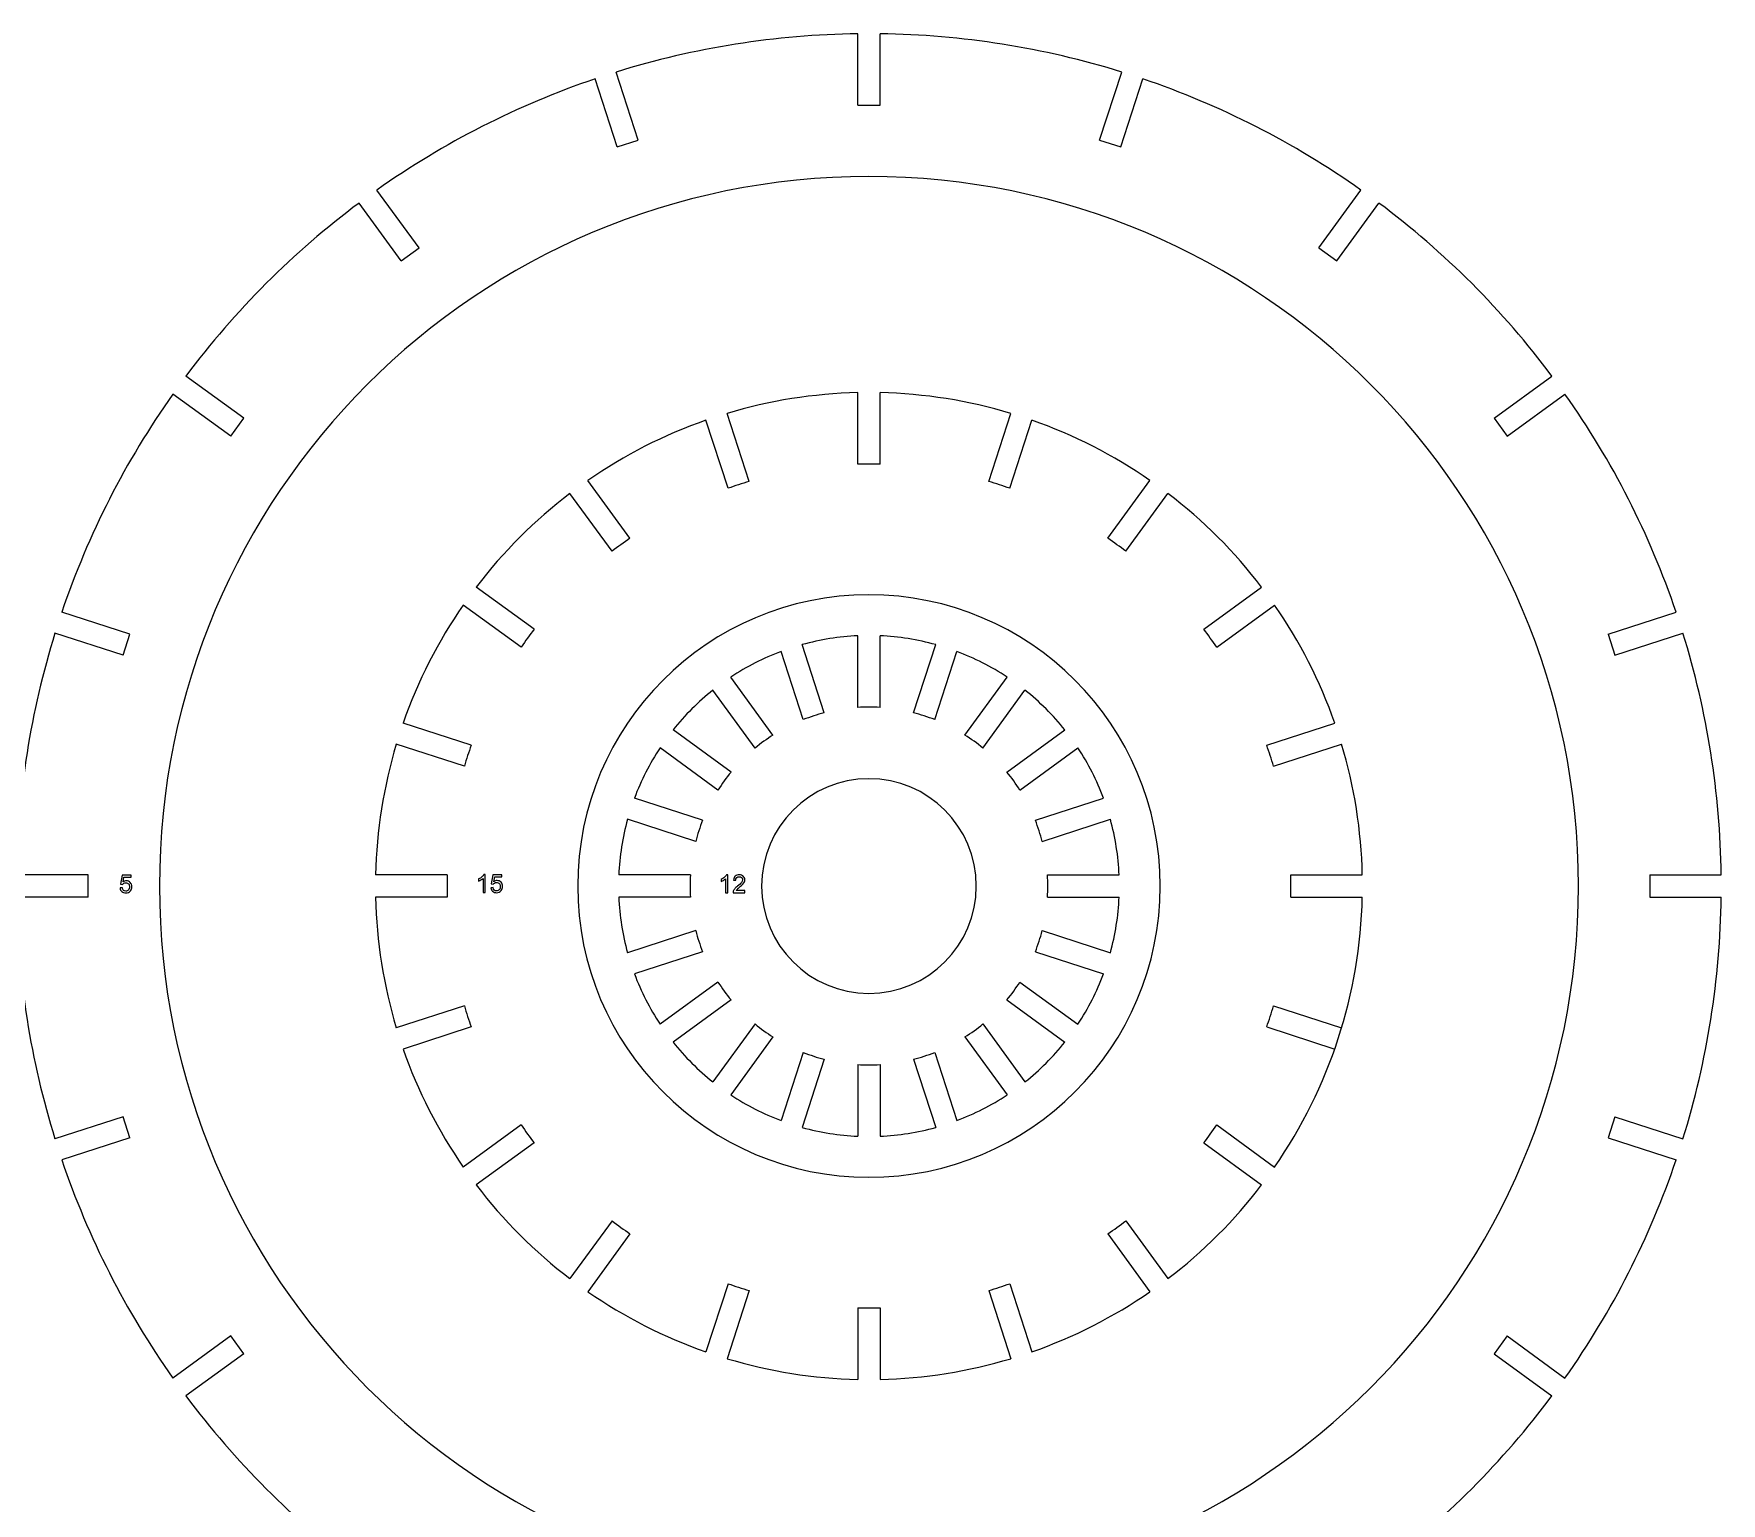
# Model space of a CAD drawing. Header units: millimetres. Extents: x -5830 to -1938, y -580 to 2011.
# Drawn here: x -2437.3 to -2201.5, y 1065.4 to 1270.8 of the extents above; entities that cross this region are included whole.
import ezdxf

# ---------------------------------------------------------------- set-up
doc = ezdxf.new("R2010")
doc.units = ezdxf.units.MM
doc.header["$MEASUREMENT"] = 0
doc.layers.add('layer 1', color=7, linetype='Continuous')

msp = doc.modelspace()

# ---------------------------------------------------------------- linework, layer by layer
at = {"layer": 'layer 1', "lineweight": 9}
for points in [[(-2322.161, 1270.7988), (-2333.6198, 1270.6496), (-2344.9972, 1268.8476), (-2355.9413, 1265.4485)], [(-2322.161, 1260.7978), (-2322.161, 1260.7978), (-2322.161, 1270.7988), (-2322.161, 1270.7988)], [(-2319.061, 1260.7978), (-2319.061, 1260.7978), (-2319.061, 1270.7988), (-2319.061, 1270.7988)], [(-2285.2806, 1265.4485), (-2296.2247, 1268.8476), (-2307.6021, 1270.6496), (-2319.061, 1270.7988)], [(-2358.8896, 1264.4905), (-2369.7416, 1260.8077), (-2380.0053, 1255.5781), (-2389.3634, 1248.9634)], [(-2355.7992, 1254.9791), (-2355.7992, 1254.9791), (-2358.8896, 1264.4905), (-2358.8896, 1264.4905)], [(-2352.8509, 1255.937), (-2352.8509, 1255.937), (-2355.9413, 1265.4485), (-2355.9413, 1265.4485)], [(-2288.371, 1255.937), (-2288.371, 1255.937), (-2285.2806, 1265.4485), (-2285.2806, 1265.4485)], [(-2285.4228, 1254.9791), (-2285.4228, 1254.9791), (-2282.3323, 1264.4905), (-2282.3323, 1264.4905)], [(-2251.8586, 1248.9634), (-2261.2167, 1255.5781), (-2271.4803, 1260.8077), (-2282.3323, 1264.4905)], [(-2322.161, 1260.7978), (-2322.161, 1260.7978), (-2319.061, 1260.7978), (-2319.061, 1260.7978)], [(-2355.7992, 1254.9791), (-2355.7992, 1254.9791), (-2352.8509, 1255.937), (-2352.8509, 1255.937)], [(-2288.371, 1255.937), (-2288.371, 1255.937), (-2285.4228, 1254.9791), (-2285.4228, 1254.9791)], [(-2383.485, 1240.8725), (-2383.485, 1240.8725), (-2389.3634, 1248.9634), (-2389.3634, 1248.9634)], [(-2257.737, 1240.8725), (-2257.737, 1240.8725), (-2251.8586, 1248.9634), (-2251.8586, 1248.9634)], [(-2391.8713, 1247.1412), (-2401.0541, 1240.2852), (-2409.1994, 1232.1399), (-2416.0554, 1222.9572)], [(-2385.9929, 1239.0503), (-2385.9929, 1239.0503), (-2391.8713, 1247.1412), (-2391.8713, 1247.1412)], [(-2255.229, 1239.0503), (-2255.229, 1239.0503), (-2249.3506, 1247.1412), (-2249.3506, 1247.1412)], [(-2225.1665, 1222.9572), (-2232.0225, 1232.1399), (-2240.1679, 1240.2852), (-2249.3506, 1247.1412)], [(-2385.9929, 1239.0503), (-2385.9929, 1239.0503), (-2383.485, 1240.8725), (-2383.485, 1240.8725)], [(-2257.737, 1240.8725), (-2257.737, 1240.8725), (-2255.229, 1239.0503), (-2255.229, 1239.0503)], [(-2407.9645, 1217.0788), (-2407.9645, 1217.0788), (-2416.0554, 1222.9572), (-2416.0554, 1222.9572)], [(-2233.2575, 1217.0788), (-2233.2575, 1217.0788), (-2225.1665, 1222.9572), (-2225.1665, 1222.9572)], [(-2417.8775, 1220.4492), (-2424.4922, 1211.0911), (-2429.7218, 1200.8274), (-2433.4047, 1189.9755)], [(-2409.7866, 1214.5708), (-2409.7866, 1214.5708), (-2417.8775, 1220.4492), (-2417.8775, 1220.4492)], [(-2322.161, 1220.6426), (-2328.3571, 1220.5033), (-2334.5063, 1219.5293), (-2340.4422, 1217.7471)], [(-2322.161, 1210.6396), (-2322.161, 1210.6396), (-2322.161, 1220.6426), (-2322.161, 1220.6426)], [(-2319.061, 1210.6396), (-2319.061, 1210.6396), (-2319.061, 1220.6426), (-2319.061, 1220.6426)], [(-2300.7797, 1217.7471), (-2306.7157, 1219.5293), (-2312.8648, 1220.5033), (-2319.061, 1220.6426)], [(-2231.4353, 1214.5708), (-2231.4353, 1214.5708), (-2223.3444, 1220.4492), (-2223.3444, 1220.4492)], [(-2207.8173, 1189.9755), (-2211.5001, 1200.8274), (-2216.7297, 1211.0911), (-2223.3444, 1220.4492)], [(-2409.7866, 1214.5708), (-2409.7866, 1214.5708), (-2407.9645, 1217.0788), (-2407.9645, 1217.0788)], [(-2337.3512, 1208.2337), (-2337.3512, 1208.2337), (-2340.4422, 1217.7471), (-2340.4422, 1217.7471)], [(-2303.8708, 1208.2337), (-2303.8708, 1208.2337), (-2300.7797, 1217.7471), (-2300.7797, 1217.7471)], [(-2233.2575, 1217.0788), (-2233.2575, 1217.0788), (-2231.4353, 1214.5708), (-2231.4353, 1214.5708)], [(-2343.3905, 1216.7891), (-2349.2404, 1214.7419), (-2354.7876, 1211.9155), (-2359.8823, 1208.3862)], [(-2340.2994, 1207.2758), (-2340.2994, 1207.2758), (-2343.3905, 1216.7891), (-2343.3905, 1216.7891)], [(-2300.9225, 1207.2758), (-2300.9225, 1207.2758), (-2297.8314, 1216.7891), (-2297.8314, 1216.7891)], [(-2281.3396, 1208.3862), (-2286.4343, 1211.9155), (-2291.9815, 1214.7419), (-2297.8314, 1216.7891)], [(-2319.061, 1210.6396), (-2320.0941, 1210.6668), (-2321.1278, 1210.6668), (-2322.161, 1210.6396)], [(-2354.0027, 1200.2936), (-2354.0027, 1200.2936), (-2359.8823, 1208.3862), (-2359.8823, 1208.3862)], [(-2337.3512, 1208.2337), (-2338.3421, 1207.9403), (-2339.3252, 1207.6209), (-2340.2994, 1207.2758)], [(-2300.9225, 1207.2758), (-2301.8967, 1207.6209), (-2302.8798, 1207.9403), (-2303.8708, 1208.2337)], [(-2287.2192, 1200.2936), (-2287.2192, 1200.2936), (-2281.3396, 1208.3862), (-2281.3396, 1208.3862)], [(-2362.3902, 1206.564), (-2367.3212, 1202.8093), (-2371.7235, 1198.407), (-2375.4782, 1193.4761)], [(-2356.5106, 1198.4715), (-2356.5106, 1198.4715), (-2362.3902, 1206.564), (-2362.3902, 1206.564)], [(-2284.7113, 1198.4715), (-2284.7113, 1198.4715), (-2278.8317, 1206.564), (-2278.8317, 1206.564)], [(-2265.7437, 1193.4761), (-2269.4985, 1198.407), (-2273.9008, 1202.8093), (-2278.8317, 1206.564)], [(-2354.0027, 1200.2936), (-2354.8545, 1199.7083), (-2355.6908, 1199.1007), (-2356.5106, 1198.4715)], [(-2284.7113, 1198.4715), (-2285.5311, 1199.1007), (-2286.3674, 1199.7083), (-2287.2192, 1200.2936)], [(-2367.3856, 1187.5965), (-2367.3856, 1187.5965), (-2375.4782, 1193.4761), (-2375.4782, 1193.4761)], [(-2273.8363, 1187.5965), (-2273.8363, 1187.5965), (-2265.7437, 1193.4761), (-2265.7437, 1193.4761)], [(-2377.3003, 1190.9681), (-2380.8296, 1185.8734), (-2383.6561, 1180.3262), (-2385.7033, 1174.4764)], [(-2369.2078, 1185.0885), (-2369.2078, 1185.0885), (-2377.3003, 1190.9681), (-2377.3003, 1190.9681)], [(-2272.0142, 1185.0885), (-2272.0142, 1185.0885), (-2263.9216, 1190.9681), (-2263.9216, 1190.9681)], [(-2255.5186, 1174.4764), (-2257.5658, 1180.3262), (-2260.3923, 1185.8734), (-2263.9216, 1190.9681)], [(-2423.8932, 1186.885), (-2423.8932, 1186.885), (-2433.4047, 1189.9755), (-2433.4047, 1189.9755)], [(-2217.3287, 1186.885), (-2217.3287, 1186.885), (-2207.8173, 1189.9755), (-2207.8173, 1189.9755)], [(-2434.3626, 1187.0272), (-2437.7618, 1176.0831), (-2439.5638, 1164.7057), (-2439.7129, 1153.2468)], [(-2424.8512, 1183.9367), (-2424.8512, 1183.9367), (-2434.3626, 1187.0272), (-2434.3626, 1187.0272)], [(-2424.8512, 1183.9367), (-2424.8512, 1183.9367), (-2423.8932, 1186.885), (-2423.8932, 1186.885)], [(-2367.3856, 1187.5965), (-2368.0149, 1186.7766), (-2368.6225, 1185.9404), (-2369.2078, 1185.0885)], [(-2322.161, 1186.6625), (-2324.7927, 1186.5458), (-2327.4028, 1186.1324), (-2329.9418, 1185.4301)], [(-2322.161, 1176.6487), (-2322.161, 1176.6487), (-2322.161, 1186.6625), (-2322.161, 1186.6625)], [(-2319.061, 1176.6487), (-2319.061, 1176.6487), (-2319.061, 1186.6625), (-2319.061, 1186.6625)], [(-2311.2801, 1185.4301), (-2313.8191, 1186.1324), (-2316.4292, 1186.5458), (-2319.061, 1186.6625)], [(-2272.0142, 1185.0885), (-2272.5995, 1185.9404), (-2273.2071, 1186.7766), (-2273.8363, 1187.5965)], [(-2217.3287, 1186.885), (-2217.3287, 1186.885), (-2216.3708, 1183.9367), (-2216.3708, 1183.9367)], [(-2216.3708, 1183.9367), (-2216.3708, 1183.9367), (-2206.8593, 1187.0272), (-2206.8593, 1187.0272)], [(-2201.509, 1153.2468), (-2201.6581, 1164.7057), (-2203.4601, 1176.0831), (-2206.8593, 1187.0272)], [(-2332.8901, 1184.4722), (-2335.357, 1183.548), (-2337.7116, 1182.3482), (-2339.9093, 1180.8957)], [(-2329.7957, 1174.9485), (-2329.7957, 1174.9485), (-2332.8901, 1184.4722), (-2332.8901, 1184.4722)], [(-2326.8474, 1175.9065), (-2326.8474, 1175.9065), (-2329.9418, 1185.4301), (-2329.9418, 1185.4301)], [(-2314.3745, 1175.9065), (-2314.3745, 1175.9065), (-2311.2801, 1185.4301), (-2311.2801, 1185.4301)], [(-2311.4263, 1174.9485), (-2311.4263, 1174.9485), (-2308.3318, 1184.4722), (-2308.3318, 1184.4722)], [(-2301.3126, 1180.8957), (-2303.5103, 1182.3482), (-2305.865, 1183.548), (-2308.3318, 1184.4722)], [(-2334.0233, 1172.7944), (-2334.0233, 1172.7944), (-2339.9093, 1180.8957), (-2339.9093, 1180.8957)], [(-2307.1986, 1172.7944), (-2307.1986, 1172.7944), (-2301.3126, 1180.8957), (-2301.3126, 1180.8957)], [(-2342.4172, 1179.0736), (-2344.4778, 1177.4323), (-2346.3464, 1175.5636), (-2347.9877, 1173.5031)], [(-2336.5313, 1170.9723), (-2336.5313, 1170.9723), (-2342.4172, 1179.0736), (-2342.4172, 1179.0736)], [(-2304.6906, 1170.9723), (-2304.6906, 1170.9723), (-2298.8047, 1179.0736), (-2298.8047, 1179.0736)], [(-2293.2342, 1173.5031), (-2294.8755, 1175.5636), (-2296.7441, 1177.4323), (-2298.8047, 1179.0736)], [(-2376.1899, 1171.3853), (-2376.1899, 1171.3853), (-2385.7033, 1174.4764), (-2385.7033, 1174.4764)], [(-2326.8474, 1175.9065), (-2327.849, 1175.6484), (-2328.8337, 1175.3285), (-2329.7957, 1174.9485)], [(-2319.061, 1176.6487), (-2320.0933, 1176.7128), (-2321.1286, 1176.7128), (-2322.161, 1176.6487)], [(-2311.4263, 1174.9485), (-2312.3883, 1175.3285), (-2313.3729, 1175.6484), (-2314.3745, 1175.9065)], [(-2265.032, 1171.3853), (-2265.032, 1171.3853), (-2255.5186, 1174.4764), (-2255.5186, 1174.4764)], [(-2339.8864, 1167.6171), (-2339.8864, 1167.6171), (-2347.9877, 1173.5031), (-2347.9877, 1173.5031)], [(-2334.0233, 1172.7944), (-2334.8962, 1172.2395), (-2335.7338, 1171.6309), (-2336.5313, 1170.9723)], [(-2304.6906, 1170.9723), (-2305.4881, 1171.6309), (-2306.3257, 1172.2395), (-2307.1986, 1172.7944)], [(-2301.3355, 1167.6171), (-2301.3355, 1167.6171), (-2293.2342, 1173.5031), (-2293.2342, 1173.5031)], [(-2386.6612, 1171.5281), (-2388.4435, 1165.5921), (-2389.4174, 1159.443), (-2389.5567, 1153.2468)], [(-2377.1479, 1168.437), (-2377.1479, 1168.437), (-2386.6612, 1171.5281), (-2386.6612, 1171.5281)], [(-2376.1899, 1171.3853), (-2376.535, 1170.4111), (-2376.8544, 1169.428), (-2377.1479, 1168.437)], [(-2349.8098, 1170.9951), (-2351.2624, 1168.7975), (-2352.4621, 1166.4428), (-2353.3863, 1163.9759)], [(-2341.7085, 1165.1092), (-2341.7085, 1165.1092), (-2349.8098, 1170.9951), (-2349.8098, 1170.9951)], [(-2299.5134, 1165.1092), (-2299.5134, 1165.1092), (-2291.4121, 1170.9951), (-2291.4121, 1170.9951)], [(-2287.8356, 1163.9759), (-2288.7598, 1166.4428), (-2289.9596, 1168.7975), (-2291.4121, 1170.9951)], [(-2264.0741, 1168.437), (-2264.3675, 1169.428), (-2264.6869, 1170.4111), (-2265.032, 1171.3853)], [(-2264.0741, 1168.437), (-2264.0741, 1168.437), (-2254.5607, 1171.5281), (-2254.5607, 1171.5281)], [(-2251.6652, 1153.2468), (-2251.8045, 1159.443), (-2252.7784, 1165.5921), (-2254.5607, 1171.5281)], [(-2339.8864, 1167.6171), (-2340.5451, 1166.8197), (-2341.1536, 1165.9821), (-2341.7085, 1165.1092)], [(-2299.5134, 1165.1092), (-2300.0683, 1165.9821), (-2300.6768, 1166.8197), (-2301.3355, 1167.6171)], [(-2343.8627, 1160.8815), (-2343.8627, 1160.8815), (-2353.3863, 1163.9759), (-2353.3863, 1163.9759)], [(-2297.3593, 1160.8815), (-2297.3593, 1160.8815), (-2287.8356, 1163.9759), (-2287.8356, 1163.9759)], [(-2354.3443, 1161.0277), (-2355.0466, 1158.4887), (-2355.46, 1155.8785), (-2355.5766, 1153.2468)], [(-2344.8206, 1157.9332), (-2344.8206, 1157.9332), (-2354.3443, 1161.0277), (-2354.3443, 1161.0277)], [(-2343.8627, 1160.8815), (-2344.2427, 1159.9195), (-2344.5626, 1158.9349), (-2344.8206, 1157.9332)], [(-2296.4013, 1157.9332), (-2296.6593, 1158.9349), (-2296.9793, 1159.9195), (-2297.3593, 1160.8815)], [(-2296.4013, 1157.9332), (-2296.4013, 1157.9332), (-2286.8777, 1161.0277), (-2286.8777, 1161.0277)], [(-2285.6453, 1153.2468), (-2285.762, 1155.8785), (-2286.1754, 1158.4887), (-2286.8777, 1161.0277)], [(-2429.712, 1153.2468), (-2429.712, 1153.2468), (-2439.7129, 1153.2468), (-2439.7129, 1153.2468)], [(-2429.712, 1150.1468), (-2429.712, 1150.1468), (-2429.712, 1153.2468), (-2429.712, 1153.2468)], [(-2379.5538, 1153.2468), (-2379.5538, 1153.2468), (-2389.5567, 1153.2468), (-2389.5567, 1153.2468)], [(-2379.5538, 1153.2468), (-2379.5809, 1152.2137), (-2379.5809, 1151.18), (-2379.5538, 1150.1468)], [(-2345.5629, 1153.2468), (-2345.5629, 1153.2468), (-2355.5766, 1153.2468), (-2355.5766, 1153.2468)], [(-2345.5629, 1153.2468), (-2345.627, 1152.2145), (-2345.627, 1151.1792), (-2345.5629, 1150.1468)], [(-2295.6591, 1153.2468), (-2295.6591, 1153.2468), (-2285.6453, 1153.2468), (-2285.6453, 1153.2468)], [(-2295.6591, 1150.1468), (-2295.5949, 1151.1791), (-2295.5949, 1152.2144), (-2295.6591, 1153.2467)], [(-2261.6682, 1153.2468), (-2261.6682, 1153.2468), (-2251.6652, 1153.2468), (-2251.6652, 1153.2468)], [(-2261.6682, 1150.1468), (-2261.641, 1151.1799), (-2261.641, 1152.2134), (-2261.6682, 1153.2465)], [(-2211.5099, 1153.2468), (-2211.5099, 1153.2468), (-2201.509, 1153.2468), (-2201.509, 1153.2468)], [(-2211.5099, 1153.2468), (-2211.5099, 1153.2468), (-2211.5099, 1150.1468), (-2211.5099, 1150.1468)], [(-2429.712, 1150.1468), (-2429.712, 1150.1468), (-2439.7129, 1150.1468), (-2439.7129, 1150.1468)], [(-2439.7129, 1150.1468), (-2439.5638, 1138.6879), (-2437.7618, 1127.3105), (-2434.3626, 1116.3664)], [(-2379.5538, 1150.1468), (-2379.5538, 1150.1468), (-2389.5567, 1150.1468), (-2389.5567, 1150.1468)], [(-2389.5567, 1150.1468), (-2389.4174, 1143.9506), (-2388.4435, 1137.8015), (-2386.6612, 1131.8655)], [(-2345.5629, 1150.1468), (-2345.5629, 1150.1468), (-2355.5766, 1150.1468), (-2355.5766, 1150.1468)], [(-2355.5766, 1150.1468), (-2355.46, 1147.5151), (-2355.0466, 1144.9049), (-2354.3443, 1142.366)], [(-2295.6591, 1150.1468), (-2295.6591, 1150.1468), (-2285.6453, 1150.1468), (-2285.6453, 1150.1468)], [(-2286.8777, 1142.366), (-2286.1754, 1144.9049), (-2285.762, 1147.5151), (-2285.6453, 1150.1468)], [(-2263.9216, 1112.4255), (-2256.2305, 1123.5278), (-2251.9688, 1136.6441), (-2251.6652, 1150.1468)], [(-2261.6682, 1150.1468), (-2261.6682, 1150.1468), (-2251.6652, 1150.1468), (-2251.6652, 1150.1468)], [(-2211.5099, 1150.1468), (-2211.5099, 1150.1468), (-2201.509, 1150.1468), (-2201.509, 1150.1468)], [(-2206.8593, 1116.3664), (-2203.4601, 1127.3105), (-2201.6581, 1138.6879), (-2201.509, 1150.1468)], [(-2344.8206, 1145.4604), (-2344.8206, 1145.4604), (-2354.3443, 1142.366), (-2354.3443, 1142.366)], [(-2344.8206, 1145.4604), (-2344.5626, 1144.4588), (-2344.2427, 1143.4741), (-2343.8627, 1142.5121)], [(-2297.3593, 1142.5121), (-2296.9793, 1143.4741), (-2296.6593, 1144.4588), (-2296.4013, 1145.4604)], [(-2296.4013, 1145.4604), (-2296.4013, 1145.4604), (-2286.8777, 1142.366), (-2286.8777, 1142.366)], [(-2343.8627, 1142.5121), (-2343.8627, 1142.5121), (-2353.3863, 1139.4177), (-2353.3863, 1139.4177)], [(-2297.3593, 1142.5121), (-2297.3593, 1142.5121), (-2287.8356, 1139.4177), (-2287.8356, 1139.4177)], [(-2353.3863, 1139.4177), (-2352.4621, 1136.9508), (-2351.2624, 1134.5962), (-2349.8098, 1132.3985)], [(-2291.4121, 1132.3985), (-2289.9596, 1134.5962), (-2288.7598, 1136.9508), (-2287.8356, 1139.4177)], [(-2341.7085, 1138.2844), (-2341.7085, 1138.2844), (-2349.8098, 1132.3985), (-2349.8098, 1132.3985)], [(-2341.7085, 1138.2844), (-2341.1536, 1137.4116), (-2340.5451, 1136.574), (-2339.8864, 1135.7765)], [(-2301.3355, 1135.7765), (-2300.6768, 1136.574), (-2300.0683, 1137.4116), (-2299.5134, 1138.2844)], [(-2299.5134, 1138.2844), (-2299.5134, 1138.2844), (-2291.4121, 1132.3985), (-2291.4121, 1132.3985)], [(-2377.1479, 1134.9566), (-2377.1479, 1134.9566), (-2386.6612, 1131.8655), (-2386.6612, 1131.8655)], [(-2377.1479, 1134.9566), (-2376.8544, 1133.9656), (-2376.535, 1132.9825), (-2376.1899, 1132.0083)], [(-2339.8864, 1135.7765), (-2339.8864, 1135.7765), (-2347.9877, 1129.8905), (-2347.9877, 1129.8905)], [(-2301.3355, 1135.7765), (-2301.3355, 1135.7765), (-2293.2342, 1129.8905), (-2293.2342, 1129.8905)], [(-2265.032, 1132.0083), (-2264.6869, 1132.9825), (-2264.3675, 1133.9656), (-2264.0741, 1134.9566)], [(-2264.0741, 1134.9566), (-2264.0741, 1134.9566), (-2254.5607, 1131.8655), (-2254.5607, 1131.8655)], [(-2376.1899, 1132.0083), (-2376.1899, 1132.0083), (-2385.7033, 1128.9173), (-2385.7033, 1128.9173)], [(-2336.5313, 1132.4214), (-2336.5313, 1132.4214), (-2342.4172, 1124.3201), (-2342.4172, 1124.3201)], [(-2336.5313, 1132.4214), (-2335.7338, 1131.7627), (-2334.8962, 1131.1541), (-2334.0233, 1130.5992)], [(-2307.1986, 1130.5992), (-2306.3257, 1131.1541), (-2305.4881, 1131.7627), (-2304.6906, 1132.4214)], [(-2304.6906, 1132.4214), (-2304.6906, 1132.4214), (-2298.8047, 1124.3201), (-2298.8047, 1124.3201)], [(-2265.032, 1132.0083), (-2265.032, 1132.0083), (-2255.5186, 1128.9173), (-2255.5186, 1128.9173)], [(-2347.9877, 1129.8905), (-2346.3464, 1127.83), (-2344.4778, 1125.9613), (-2342.4172, 1124.3201)], [(-2334.0233, 1130.5992), (-2334.0233, 1130.5992), (-2339.9093, 1122.4979), (-2339.9093, 1122.4979)], [(-2307.1986, 1130.5992), (-2307.1986, 1130.5992), (-2301.3126, 1122.4979), (-2301.3126, 1122.4979)], [(-2298.8047, 1124.3201), (-2296.7441, 1125.9613), (-2294.8755, 1127.83), (-2293.2342, 1129.8905)], [(-2385.7033, 1128.9173), (-2383.6561, 1123.0674), (-2380.8296, 1117.5202), (-2377.3003, 1112.4255)], [(-2329.7957, 1128.4451), (-2329.7957, 1128.4451), (-2332.8901, 1118.9215), (-2332.8901, 1118.9215)], [(-2326.8474, 1127.4872), (-2326.8474, 1127.4872), (-2329.9418, 1117.9635), (-2329.9418, 1117.9635)], [(-2329.7957, 1128.4451), (-2328.8337, 1128.0651), (-2327.849, 1127.7452), (-2326.8474, 1127.4872)], [(-2314.3745, 1127.4872), (-2313.3729, 1127.7452), (-2312.3883, 1128.0651), (-2311.4263, 1128.4451)], [(-2314.3745, 1127.4872), (-2314.3745, 1127.4872), (-2311.2801, 1117.9635), (-2311.2801, 1117.9635)], [(-2311.4263, 1128.4451), (-2311.4263, 1128.4451), (-2308.3318, 1118.9215), (-2308.3318, 1118.9215)], [(-2322.161, 1126.7449), (-2321.1286, 1126.6808), (-2320.0933, 1126.6808), (-2319.061, 1126.7449)], [(-2322.161, 1126.7449), (-2322.161, 1126.7449), (-2322.161, 1116.7311), (-2322.161, 1116.7311)], [(-2319.061, 1126.7449), (-2319.061, 1126.7449), (-2319.061, 1116.7311), (-2319.061, 1116.7311)], [(-2339.9093, 1122.4979), (-2337.7116, 1121.0454), (-2335.357, 1119.8457), (-2332.8901, 1118.9215)], [(-2308.3318, 1118.9215), (-2305.865, 1119.8457), (-2303.5103, 1121.0454), (-2301.3126, 1122.4979)], [(-2424.8512, 1119.4569), (-2424.8512, 1119.4569), (-2434.3626, 1116.3664), (-2434.3626, 1116.3664)], [(-2423.8932, 1116.5086), (-2423.8932, 1116.5086), (-2424.8512, 1119.4569), (-2424.8512, 1119.4569)], [(-2369.2078, 1118.3051), (-2369.2078, 1118.3051), (-2377.3003, 1112.4255), (-2377.3003, 1112.4255)], [(-2369.2078, 1118.3051), (-2368.6225, 1117.4533), (-2368.0149, 1116.617), (-2367.3856, 1115.7971)], [(-2329.9418, 1117.9635), (-2327.4028, 1117.2612), (-2324.7927, 1116.8478), (-2322.161, 1116.7311)], [(-2319.061, 1116.7311), (-2316.4292, 1116.8478), (-2313.8191, 1117.2612), (-2311.2801, 1117.9635)], [(-2273.8363, 1115.7971), (-2273.2071, 1116.617), (-2272.5995, 1117.4533), (-2272.0142, 1118.3051)], [(-2272.0142, 1118.3051), (-2272.0142, 1118.3051), (-2263.9216, 1112.4255), (-2263.9216, 1112.4255)], [(-2216.3708, 1119.4569), (-2216.3708, 1119.4569), (-2217.3287, 1116.5086), (-2217.3287, 1116.5086)], [(-2216.3708, 1119.4569), (-2216.3708, 1119.4569), (-2206.8593, 1116.3664), (-2206.8593, 1116.3664)], [(-2423.8932, 1116.5086), (-2423.8932, 1116.5086), (-2433.4047, 1113.4182), (-2433.4047, 1113.4182)], [(-2367.3856, 1115.7971), (-2367.3856, 1115.7971), (-2375.4782, 1109.9175), (-2375.4782, 1109.9175)], [(-2273.8363, 1115.7971), (-2273.8363, 1115.7971), (-2265.7437, 1109.9175), (-2265.7437, 1109.9175)], [(-2217.3287, 1116.5086), (-2217.3287, 1116.5086), (-2207.8173, 1113.4182), (-2207.8173, 1113.4182)], [(-2433.4047, 1113.4182), (-2429.7218, 1102.5662), (-2424.4922, 1092.3025), (-2417.8775, 1082.9444)], [(-2223.3444, 1082.9444), (-2216.7297, 1092.3025), (-2211.5001, 1102.5662), (-2207.8173, 1113.4182)], [(-2375.4782, 1109.9175), (-2371.7235, 1104.9866), (-2367.3212, 1100.5843), (-2362.3902, 1096.8296)], [(-2278.8317, 1096.8296), (-2273.9008, 1100.5843), (-2269.4985, 1104.9866), (-2265.7437, 1109.9175)], [(-2356.5106, 1104.9222), (-2356.5106, 1104.9222), (-2362.3902, 1096.8296), (-2362.3902, 1096.8296)], [(-2356.5106, 1104.9222), (-2355.6908, 1104.2929), (-2354.8545, 1103.6853), (-2354.0027, 1103.1)], [(-2287.2192, 1103.1), (-2286.3674, 1103.6853), (-2285.5311, 1104.2929), (-2284.7113, 1104.9222)], [(-2284.7113, 1104.9222), (-2284.7113, 1104.9222), (-2278.8317, 1096.8296), (-2278.8317, 1096.8296)], [(-2354.0027, 1103.1), (-2354.0027, 1103.1), (-2359.8823, 1095.0075), (-2359.8823, 1095.0075)], [(-2287.2192, 1103.1), (-2287.2192, 1103.1), (-2281.3396, 1095.0075), (-2281.3396, 1095.0075)], [(-2359.8823, 1095.0075), (-2354.7876, 1091.4781), (-2349.2404, 1088.6517), (-2343.3905, 1086.6045)], [(-2340.2994, 1096.1179), (-2340.2994, 1096.1179), (-2343.3905, 1086.6045), (-2343.3905, 1086.6045)], [(-2337.3512, 1095.1599), (-2337.3512, 1095.1599), (-2340.4422, 1085.6465), (-2340.4422, 1085.6465)], [(-2340.2994, 1096.1179), (-2339.3252, 1095.7728), (-2338.3421, 1095.4533), (-2337.3512, 1095.1599)], [(-2303.8708, 1095.1599), (-2302.8798, 1095.4533), (-2301.8967, 1095.7728), (-2300.9225, 1096.1179)], [(-2303.8708, 1095.1599), (-2303.8708, 1095.1599), (-2300.7797, 1085.6465), (-2300.7797, 1085.6465)], [(-2300.9225, 1096.1179), (-2300.9225, 1096.1179), (-2297.8314, 1086.6045), (-2297.8314, 1086.6045)], [(-2297.8314, 1086.6045), (-2291.9815, 1088.6517), (-2286.4343, 1091.4781), (-2281.3396, 1095.0075)], [(-2322.161, 1092.754), (-2321.1278, 1092.7268), (-2320.0941, 1092.7268), (-2319.061, 1092.754)], [(-2322.161, 1092.754), (-2322.161, 1092.754), (-2322.161, 1082.7511), (-2322.161, 1082.7511)], [(-2319.061, 1092.754), (-2319.061, 1092.754), (-2319.061, 1082.7511), (-2319.061, 1082.7511)], [(-2409.7866, 1088.8228), (-2409.7866, 1088.8228), (-2417.8775, 1082.9444), (-2417.8775, 1082.9444)], [(-2407.9645, 1086.3149), (-2407.9645, 1086.3149), (-2409.7866, 1088.8228), (-2409.7866, 1088.8228)], [(-2231.4353, 1088.8228), (-2231.4353, 1088.8228), (-2233.2575, 1086.3149), (-2233.2575, 1086.3149)], [(-2231.4353, 1088.8228), (-2231.4353, 1088.8228), (-2223.3444, 1082.9444), (-2223.3444, 1082.9444)], [(-2407.9645, 1086.3149), (-2407.9645, 1086.3149), (-2416.0554, 1080.4365), (-2416.0554, 1080.4365)], [(-2340.4422, 1085.6465), (-2334.5063, 1083.8643), (-2328.3571, 1082.8904), (-2322.161, 1082.7511)], [(-2319.061, 1082.7511), (-2312.8648, 1082.8904), (-2306.7157, 1083.8643), (-2300.7797, 1085.6465)], [(-2233.2575, 1086.3149), (-2233.2575, 1086.3149), (-2225.1665, 1080.4365), (-2225.1665, 1080.4365)], [(-2416.0554, 1080.4365), (-2409.1994, 1071.2537), (-2401.0541, 1063.1084), (-2391.8713, 1056.2524)], [(-2249.3506, 1056.2524), (-2240.1679, 1063.1084), (-2232.0225, 1071.2537), (-2225.1665, 1080.4365)]]:
    msp.add_open_spline(points, degree=3, dxfattribs=at)
for points in [[(-2221.4689, 1151.6968), (-2221.4689, 1206.4514), (-2265.8563, 1250.8388), (-2320.6108, 1250.8388), (-2320.6108, 1250.8388), (-2375.3654, 1250.8389), (-2419.7528, 1206.4516), (-2419.753, 1151.6971), (-2419.753, 1151.6971), (-2419.7531, 1096.9425), (-2375.3659, 1052.555), (-2320.6114, 1052.5548), (-2320.6114, 1052.5548), (-2265.8568, 1052.5546), (-2221.4692, 1096.9417), (-2221.4689, 1151.6963)], [(-2279.9114, 1151.6968), (-2279.9114, 1174.1745), (-2298.1332, 1192.3963), (-2320.6109, 1192.3963), (-2320.6109, 1192.3963), (-2343.0886, 1192.3964), (-2361.3104, 1174.1746), (-2361.3105, 1151.6969), (-2361.3105, 1151.6969), (-2361.3106, 1129.2192), (-2343.0888, 1110.9974), (-2320.6111, 1110.9973), (-2320.6111, 1110.9973), (-2298.1334, 1110.9972), (-2279.9116, 1129.2189), (-2279.9114, 1151.6966)], [(-2305.611, 1151.6968), (-2305.611, 1159.9811), (-2312.3267, 1166.6968), (-2320.6109, 1166.6968), (-2320.6109, 1166.6968), (-2328.8952, 1166.6968), (-2335.6109, 1159.9811), (-2335.611, 1151.6969), (-2335.611, 1151.6969), (-2335.611, 1143.4126), (-2328.8953, 1136.6968), (-2320.611, 1136.6968), (-2320.611, 1136.6968), (-2312.3268, 1136.6968), (-2305.611, 1143.4125), (-2305.611, 1151.6967)]]:
    msp.add_open_spline(points, degree=3, knots=[0, 0, 0, 0, 0.2, 0.2, 0.2, 0.2, 0.4, 0.4, 0.4, 0.4, 0.6, 0.6, 0.6, 0.6, 1, 1, 1, 1], dxfattribs=at)
at = {"layer": 'layer 1'}
for points, knots in [([(-2425.2548, 1151.4214), (-2425.2548, 1151.4214), (-2424.9353, 1151.4457), (-2424.9353, 1151.4457), (-2424.9353, 1151.4457), (-2424.9116, 1151.29), (-2424.8566, 1151.1731), (-2424.771, 1151.0944), (-2424.771, 1151.0944), (-2424.6853, 1151.0163), (-2424.5806, 1150.9769), (-2424.4573, 1150.9769), (-2424.4573, 1150.9769), (-2424.3086, 1150.9769), (-2424.1842, 1151.0325), (-2424.0829, 1151.143), (-2424.0829, 1151.143), (-2423.9822, 1151.2541), (-2423.9319, 1151.4011), (-2423.9319, 1151.584), (-2423.9319, 1151.584), (-2423.9319, 1151.7582), (-2423.9799, 1151.8953), (-2424.0765, 1151.996), (-2424.0765, 1151.996), (-2424.1732, 1152.0967), (-2424.3011, 1152.1471), (-2424.4602, 1152.1471), (-2424.4602, 1152.1471), (-2424.5592, 1152.1471), (-2424.6477, 1152.1245), (-2424.7264, 1152.0794), (-2424.7264, 1152.0794), (-2424.8045, 1152.0342), (-2424.8659, 1151.9758), (-2424.911, 1151.904), (-2424.911, 1151.904), (-2424.911, 1151.904), (-2425.1992, 1151.9457), (-2425.1992, 1151.9457), (-2425.1992, 1151.9457), (-2425.1992, 1151.9457), (-2424.9596, 1153.2234), (-2424.9596, 1153.2234), (-2424.9596, 1153.2234), (-2424.9596, 1153.2234), (-2423.727, 1153.2234), (-2423.727, 1153.2234), (-2423.727, 1153.2234), (-2423.727, 1153.2234), (-2423.727, 1152.9318), (-2423.727, 1152.9318), (-2423.727, 1152.9318), (-2423.727, 1152.9318), (-2424.716, 1152.9318), (-2424.716, 1152.9318), (-2424.716, 1152.9318), (-2424.716, 1152.9318), (-2424.8485, 1152.2611), (-2424.8485, 1152.2611), (-2424.8485, 1152.2611), (-2424.6998, 1152.3658), (-2424.5435, 1152.4179), (-2424.3804, 1152.4179), (-2424.3804, 1152.4179), (-2424.1639, 1152.4179), (-2423.981, 1152.3427), (-2423.8323, 1152.1922), (-2423.8323, 1152.1922), (-2423.6836, 1152.0417), (-2423.6089, 1151.8485), (-2423.6089, 1151.6123), (-2423.6089, 1151.6123), (-2423.6089, 1151.3872), (-2423.6743, 1151.1928), (-2423.8051, 1151.029), (-2423.8051, 1151.029), (-2423.9643, 1150.8276), (-2424.1819, 1150.7269), (-2424.4573, 1150.7269), (-2424.4573, 1150.7269), (-2424.683, 1150.7269), (-2424.867, 1150.7906), (-2425.01, 1150.9173), (-2425.01, 1150.9173), (-2425.1529, 1151.0441), (-2425.2345, 1151.2119), (-2425.2548, 1151.4214)], [0, 0, 0, 0, 0.04347826, 0.04347826, 0.04347826, 0.04347826, 0.08695652, 0.08695652, 0.08695652, 0.08695652, 0.13043478, 0.13043478, 0.13043478, 0.13043478, 0.17391304, 0.17391304, 0.17391304, 0.17391304, 0.2173913, 0.2173913, 0.2173913, 0.2173913, 0.26086957, 0.26086957, 0.26086957, 0.26086957, 0.30434783, 0.30434783, 0.30434783, 0.30434783, 0.34782609, 0.34782609, 0.34782609, 0.34782609, 0.39130435, 0.39130435, 0.39130435, 0.39130435, 0.43478261, 0.43478261, 0.43478261, 0.43478261, 0.47826087, 0.47826087, 0.47826087, 0.47826087, 0.52173913, 0.52173913, 0.52173913, 0.52173913, 0.56521739, 0.56521739, 0.56521739, 0.56521739, 0.60869565, 0.60869565, 0.60869565, 0.60869565, 0.65217391, 0.65217391, 0.65217391, 0.65217391, 0.69565217, 0.69565217, 0.69565217, 0.69565217, 0.73913043, 0.73913043, 0.73913043, 0.73913043, 0.7826087, 0.7826087, 0.7826087, 0.7826087, 0.82608696, 0.82608696, 0.82608696, 0.82608696, 0.86956522, 0.86956522, 0.86956522, 0.86956522, 0.91304348, 0.91304348, 0.91304348, 0.91304348, 1, 1, 1, 1]), ([(-2374.2355, 1150.8079), (-2374.2355, 1150.8079), (-2374.5411, 1150.8079), (-2374.5411, 1150.8079), (-2374.5411, 1150.8079), (-2374.5411, 1150.8079), (-2374.5411, 1152.7535), (-2374.5411, 1152.7535), (-2374.5411, 1152.7535), (-2374.6146, 1152.6829), (-2374.7112, 1152.6129), (-2374.8304, 1152.5428), (-2374.8304, 1152.5428), (-2374.9497, 1152.4728), (-2375.0573, 1152.4202), (-2375.1522, 1152.3854), (-2375.1522, 1152.3854), (-2375.1522, 1152.3854), (-2375.1522, 1152.6806), (-2375.1522, 1152.6806), (-2375.1522, 1152.6806), (-2374.9815, 1152.7604), (-2374.8322, 1152.8577), (-2374.7043, 1152.9722), (-2374.7043, 1152.9722), (-2374.5764, 1153.0862), (-2374.4855, 1153.1968), (-2374.4323, 1153.3044), (-2374.4323, 1153.3044), (-2374.4323, 1153.3044), (-2374.2355, 1153.3044), (-2374.2355, 1153.3044), (-2374.2355, 1153.3044), (-2374.2355, 1153.3044), (-2374.2355, 1150.8079), (-2374.2355, 1150.8079)], [0, 0, 0, 0, 0.1, 0.1, 0.1, 0.1, 0.2, 0.2, 0.2, 0.2, 0.3, 0.3, 0.3, 0.3, 0.4, 0.4, 0.4, 0.4, 0.5, 0.5, 0.5, 0.5, 0.6, 0.6, 0.6, 0.6, 0.7, 0.7, 0.7, 0.7, 0.8, 0.8, 0.8, 0.8, 1, 1, 1, 1]), ([(-2373.4503, 1151.4607), (-2373.4503, 1151.4607), (-2373.1308, 1151.485), (-2373.1308, 1151.485), (-2373.1308, 1151.485), (-2373.1071, 1151.3293), (-2373.0521, 1151.2124), (-2372.9665, 1151.1337), (-2372.9665, 1151.1337), (-2372.8808, 1151.0556), (-2372.7761, 1151.0162), (-2372.6528, 1151.0162), (-2372.6528, 1151.0162), (-2372.5041, 1151.0162), (-2372.3797, 1151.0718), (-2372.2784, 1151.1823), (-2372.2784, 1151.1823), (-2372.1777, 1151.2934), (-2372.1274, 1151.4404), (-2372.1274, 1151.6233), (-2372.1274, 1151.6233), (-2372.1274, 1151.7975), (-2372.1754, 1151.9346), (-2372.272, 1152.0353), (-2372.272, 1152.0353), (-2372.3687, 1152.136), (-2372.4966, 1152.1864), (-2372.6557, 1152.1864), (-2372.6557, 1152.1864), (-2372.7547, 1152.1864), (-2372.8432, 1152.1638), (-2372.9219, 1152.1187), (-2372.9219, 1152.1187), (-2373, 1152.0735), (-2373.0614, 1152.0151), (-2373.1065, 1151.9433), (-2373.1065, 1151.9433), (-2373.1065, 1151.9433), (-2373.3947, 1151.985), (-2373.3947, 1151.985), (-2373.3947, 1151.985), (-2373.3947, 1151.985), (-2373.1551, 1153.2627), (-2373.1551, 1153.2627), (-2373.1551, 1153.2627), (-2373.1551, 1153.2627), (-2371.9225, 1153.2627), (-2371.9225, 1153.2627), (-2371.9225, 1153.2627), (-2371.9225, 1153.2627), (-2371.9225, 1152.9711), (-2371.9225, 1152.9711), (-2371.9225, 1152.9711), (-2371.9225, 1152.9711), (-2372.9115, 1152.9711), (-2372.9115, 1152.9711), (-2372.9115, 1152.9711), (-2372.9115, 1152.9711), (-2373.044, 1152.3004), (-2373.044, 1152.3004), (-2373.044, 1152.3004), (-2372.8953, 1152.4051), (-2372.739, 1152.4572), (-2372.5759, 1152.4572), (-2372.5759, 1152.4572), (-2372.3594, 1152.4572), (-2372.1765, 1152.382), (-2372.0278, 1152.2315), (-2372.0278, 1152.2315), (-2371.8791, 1152.081), (-2371.8044, 1151.8878), (-2371.8044, 1151.6516), (-2371.8044, 1151.6516), (-2371.8044, 1151.4265), (-2371.8698, 1151.2321), (-2372.0006, 1151.0683), (-2372.0006, 1151.0683), (-2372.1598, 1150.8669), (-2372.3774, 1150.7662), (-2372.6528, 1150.7662), (-2372.6528, 1150.7662), (-2372.8785, 1150.7662), (-2373.0625, 1150.8299), (-2373.2055, 1150.9566), (-2373.2055, 1150.9566), (-2373.3484, 1151.0834), (-2373.43, 1151.2512), (-2373.4503, 1151.4607)], [0, 0, 0, 0, 0.04347826, 0.04347826, 0.04347826, 0.04347826, 0.08695652, 0.08695652, 0.08695652, 0.08695652, 0.13043478, 0.13043478, 0.13043478, 0.13043478, 0.17391304, 0.17391304, 0.17391304, 0.17391304, 0.2173913, 0.2173913, 0.2173913, 0.2173913, 0.26086957, 0.26086957, 0.26086957, 0.26086957, 0.30434783, 0.30434783, 0.30434783, 0.30434783, 0.34782609, 0.34782609, 0.34782609, 0.34782609, 0.39130435, 0.39130435, 0.39130435, 0.39130435, 0.43478261, 0.43478261, 0.43478261, 0.43478261, 0.47826087, 0.47826087, 0.47826087, 0.47826087, 0.52173913, 0.52173913, 0.52173913, 0.52173913, 0.56521739, 0.56521739, 0.56521739, 0.56521739, 0.60869565, 0.60869565, 0.60869565, 0.60869565, 0.65217391, 0.65217391, 0.65217391, 0.65217391, 0.69565217, 0.69565217, 0.69565217, 0.69565217, 0.73913043, 0.73913043, 0.73913043, 0.73913043, 0.7826087, 0.7826087, 0.7826087, 0.7826087, 0.82608696, 0.82608696, 0.82608696, 0.82608696, 0.86956522, 0.86956522, 0.86956522, 0.86956522, 0.91304348, 0.91304348, 0.91304348, 0.91304348, 1, 1, 1, 1]), ([(-2340.3418, 1150.757), (-2340.3418, 1150.757), (-2340.6474, 1150.757), (-2340.6474, 1150.757), (-2340.6474, 1150.757), (-2340.6474, 1150.757), (-2340.6474, 1152.7026), (-2340.6474, 1152.7026), (-2340.6474, 1152.7026), (-2340.7209, 1152.632), (-2340.8175, 1152.562), (-2340.9367, 1152.4919), (-2340.9367, 1152.4919), (-2341.056, 1152.4219), (-2341.1636, 1152.3693), (-2341.2585, 1152.3345), (-2341.2585, 1152.3345), (-2341.2585, 1152.3345), (-2341.2585, 1152.6297), (-2341.2585, 1152.6297), (-2341.2585, 1152.6297), (-2341.0878, 1152.7095), (-2340.9385, 1152.8068), (-2340.8106, 1152.9213), (-2340.8106, 1152.9213), (-2340.6827, 1153.0353), (-2340.5918, 1153.1459), (-2340.5386, 1153.2535), (-2340.5386, 1153.2535), (-2340.5386, 1153.2535), (-2340.3418, 1153.2535), (-2340.3418, 1153.2535), (-2340.3418, 1153.2535), (-2340.3418, 1153.2535), (-2340.3418, 1150.757), (-2340.3418, 1150.757)], [0, 0, 0, 0, 0.1, 0.1, 0.1, 0.1, 0.2, 0.2, 0.2, 0.2, 0.3, 0.3, 0.3, 0.3, 0.4, 0.4, 0.4, 0.4, 0.5, 0.5, 0.5, 0.5, 0.6, 0.6, 0.6, 0.6, 0.7, 0.7, 0.7, 0.7, 0.8, 0.8, 0.8, 0.8, 1, 1, 1, 1]), ([(-2337.9559, 1151.0487), (-2337.9559, 1151.0487), (-2337.9559, 1150.757), (-2337.9559, 1150.757), (-2337.9559, 1150.757), (-2337.9559, 1150.757), (-2339.6017, 1150.757), (-2339.6017, 1150.757), (-2339.6017, 1150.757), (-2339.604, 1150.8305), (-2339.5919, 1150.9011), (-2339.5658, 1150.9694), (-2339.5658, 1150.9694), (-2339.5236, 1151.0811), (-2339.4559, 1151.1916), (-2339.3627, 1151.2998), (-2339.3627, 1151.2998), (-2339.2695, 1151.408), (-2339.1364, 1151.533), (-2338.9634, 1151.6748), (-2338.9634, 1151.6748), (-2338.6943, 1151.8965), (-2338.5114, 1152.0718), (-2338.4159, 1152.2014), (-2338.4159, 1152.2014), (-2338.3199, 1152.3311), (-2338.2719, 1152.4537), (-2338.2719, 1152.5695), (-2338.2719, 1152.5695), (-2338.2719, 1152.6904), (-2338.3153, 1152.7923), (-2338.4021, 1152.8756), (-2338.4021, 1152.8756), (-2338.4889, 1152.9584), (-2338.6023, 1153), (-2338.7418, 1153), (-2338.7418, 1153), (-2338.8893, 1153), (-2339.0074, 1152.9561), (-2339.0959, 1152.8681), (-2339.0959, 1152.8681), (-2339.1845, 1152.7807), (-2339.229, 1152.6592), (-2339.2302, 1152.5035), (-2339.2302, 1152.5035), (-2339.2302, 1152.5035), (-2339.5427, 1152.5348), (-2339.5427, 1152.5348), (-2339.5427, 1152.5348), (-2339.5213, 1152.7686), (-2339.4402, 1152.9468), (-2339.3002, 1153.0695), (-2339.3002, 1153.0695), (-2339.1596, 1153.1922), (-2338.9715, 1153.2535), (-2338.7348, 1153.2535), (-2338.7348, 1153.2535), (-2338.4964, 1153.2535), (-2338.3072, 1153.1875), (-2338.1683, 1153.055), (-2338.1683, 1153.055), (-2338.0288, 1152.9225), (-2337.9594, 1152.7581), (-2337.9594, 1152.5625), (-2337.9594, 1152.5625), (-2337.9594, 1152.463), (-2337.9796, 1152.3652), (-2338.0207, 1152.2691), (-2338.0207, 1152.2691), (-2338.0612, 1152.1725), (-2338.1289, 1152.0712), (-2338.2232, 1151.9647), (-2338.2232, 1151.9647), (-2338.3181, 1151.8588), (-2338.475, 1151.7124), (-2338.6937, 1151.5272), (-2338.6937, 1151.5272), (-2338.8772, 1151.3733), (-2338.9952, 1151.2691), (-2339.0473, 1151.2142), (-2339.0473, 1151.2142), (-2339.0994, 1151.1592), (-2339.1422, 1151.1042), (-2339.1764, 1151.0487), (-2339.1764, 1151.0487), (-2339.1764, 1151.0487), (-2337.9559, 1151.0487), (-2337.9559, 1151.0487)], [0, 0, 0, 0, 0.04347826, 0.04347826, 0.04347826, 0.04347826, 0.08695652, 0.08695652, 0.08695652, 0.08695652, 0.13043478, 0.13043478, 0.13043478, 0.13043478, 0.17391304, 0.17391304, 0.17391304, 0.17391304, 0.2173913, 0.2173913, 0.2173913, 0.2173913, 0.26086957, 0.26086957, 0.26086957, 0.26086957, 0.30434783, 0.30434783, 0.30434783, 0.30434783, 0.34782609, 0.34782609, 0.34782609, 0.34782609, 0.39130435, 0.39130435, 0.39130435, 0.39130435, 0.43478261, 0.43478261, 0.43478261, 0.43478261, 0.47826087, 0.47826087, 0.47826087, 0.47826087, 0.52173913, 0.52173913, 0.52173913, 0.52173913, 0.56521739, 0.56521739, 0.56521739, 0.56521739, 0.60869565, 0.60869565, 0.60869565, 0.60869565, 0.65217391, 0.65217391, 0.65217391, 0.65217391, 0.69565217, 0.69565217, 0.69565217, 0.69565217, 0.73913043, 0.73913043, 0.73913043, 0.73913043, 0.7826087, 0.7826087, 0.7826087, 0.7826087, 0.82608696, 0.82608696, 0.82608696, 0.82608696, 0.86956522, 0.86956522, 0.86956522, 0.86956522, 0.91304348, 0.91304348, 0.91304348, 0.91304348, 1, 1, 1, 1])]:
    msp.add_open_spline(points, degree=3, knots=knots, dxfattribs=at)

doc.saveas('drawing.dxf')
